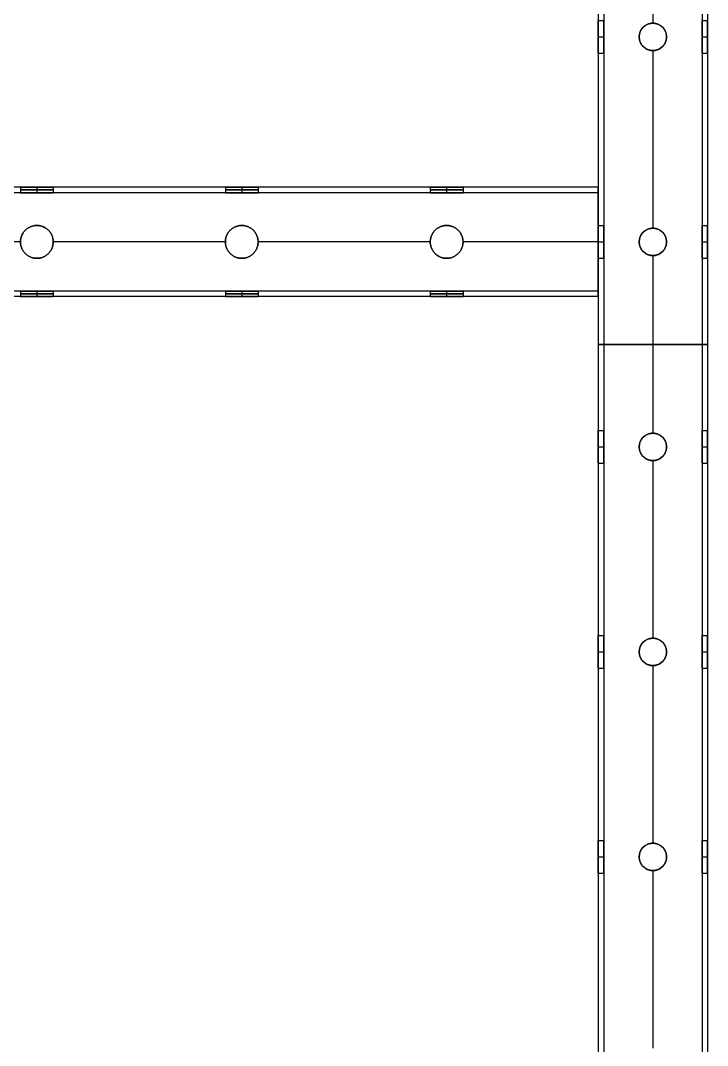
# Model space of a CAD drawing. Header units: millimetres. Extents: x 1279 to 9834, y -699 to 998.
# Drawn here: x 7420 to 7671.5, y -204.2 to 170.8 of the extents above; entities that cross this region are included whole.
import ezdxf

# ---------------------------------------------------------------- set-up
doc = ezdxf.new("R2010")
doc.units = ezdxf.units.MM
doc.header["$MEASUREMENT"] = 0
doc.layers.add('staal', color=7, linetype='Continuous', true_color=0x4c4c4c)

msp = doc.modelspace()

# ---------------------------------------------------------------- linework, layer by layer
at = {"layer": 'staal'}
for p, q in [((7631.49, 170.8, 1905.19), (7633.49, 170.8, 1905.19)), ((7651.49, 169.8, 1923.19), (7651.49, 169.8, 1925.19)), ((7651.49, 169.8, 1885.19), (7651.49, 169.8, 1887.19)), ((7669.49, 170.8, 1905.19), (7671.49, 170.8, 1905.19)), ((7631.49, 164.8, 1899.19), (7633.49, 164.8, 1899.19)), ((7631.49, 164.8, 1911.19), (7633.49, 164.8, 1911.19)), ((7646.49, 164.8, 1885.19), (7646.49, 164.8, 1887.19)), ((7646.49, 164.8, 1923.19), (7646.49, 164.8, 1925.19)), ((7656.49, 164.8, 1923.19), (7656.49, 164.8, 1925.19)), ((7656.49, 164.8, 1885.19), (7656.49, 164.8, 1887.19)), ((7669.49, 164.8, 1899.19), (7671.49, 164.8, 1899.19)), ((7669.49, 164.8, 1911.19), (7671.49, 164.8, 1911.19)), ((7631.49, 158.8, 1905.19), (7633.49, 158.8, 1905.19)), ((7651.49, 159.8, 1923.19), (7651.49, 159.8, 1925.19)), ((7651.49, 159.8, 1885.19), (7651.49, 159.8, 1887.19)), ((7669.49, 158.8, 1905.19), (7671.49, 158.8, 1905.19)), ((7419.99, 109.8, 796.69), (7419.99, 107.8, 796.69)), ((7425.99, 109.8, 802.69), (7425.99, 107.8, 802.69)), ((7425.99, 109.8, 790.69), (7425.99, 107.8, 790.69)), ((7431.99, 109.8, 796.69), (7431.99, 107.8, 796.69)), ((7494.99, 109.8, 796.69), (7494.99, 107.8, 796.69)), ((7500.99, 109.8, 802.69), (7500.99, 107.8, 802.69)), ((7500.99, 109.8, 790.69), (7500.99, 107.8, 790.69)), ((7506.99, 109.8, 796.69), (7506.99, 107.8, 796.69)), ((7569.99, 109.8, 796.69), (7569.99, 107.8, 796.69)), ((7575.99, 109.8, 802.69), (7575.99, 107.8, 802.69)), ((7575.99, 109.8, 790.69), (7575.99, 107.8, 790.69)), ((7581.99, 109.8, 796.69), (7581.99, 107.8, 796.69)), ((7631.49, 109.8, 796.69), (7631.49, 107.8, 796.69)), ((7425.99, 95.8, 778.69), (7425.99, 95.8, 776.69)), ((7425.99, 95.8, 816.69), (7425.99, 95.8, 814.69)), ((7500.99, 95.8, 778.69), (7500.99, 95.8, 776.69)), ((7500.99, 95.8, 816.69), (7500.99, 95.8, 814.69)), ((7575.99, 95.8, 778.69), (7575.99, 95.8, 776.69)), ((7575.99, 95.8, 816.69), (7575.99, 95.8, 814.69)), ((7631.49, 95.8, 1905.19), (7633.49, 95.8, 1905.19)), ((7651.49, 94.8, 1923.19), (7651.49, 94.8, 1925.19)), ((7651.49, 94.8, 1885.19), (7651.49, 94.8, 1887.19)), ((7669.49, 95.8, 1905.19), (7671.49, 95.8, 1905.19)), ((7419.99, 89.8, 778.69), (7419.99, 89.8, 776.69)), ((7419.99, 89.8, 816.69), (7419.99, 89.8, 814.69)), ((7431.99, 89.8, 778.69), (7431.99, 89.8, 776.69)), ((7431.99, 89.8, 816.69), (7431.99, 89.8, 814.69)), ((7494.99, 89.8, 778.69), (7494.99, 89.8, 776.69)), ((7494.99, 89.8, 816.69), (7494.99, 89.8, 814.69)), ((7506.99, 89.8, 778.69), (7506.99, 89.8, 776.69)), ((7506.99, 89.8, 816.69), (7506.99, 89.8, 814.69)), ((7569.99, 89.8, 778.69), (7569.99, 89.8, 776.69)), ((7569.99, 89.8, 816.69), (7569.99, 89.8, 814.69)), ((7581.99, 89.8, 778.69), (7581.99, 89.8, 776.69)), ((7581.99, 89.8, 816.69), (7581.99, 89.8, 814.69)), ((7631.49, 89.8, 816.69), (7631.49, 89.8, 814.69)), ((7631.49, 89.8, 778.69), (7631.49, 89.8, 776.69)), ((7631.49, 89.8, 1899.19), (7633.49, 89.8, 1899.19)), ((7631.49, 89.8, 1911.19), (7633.49, 89.8, 1911.19)), ((7646.49, 89.8, 1885.19), (7646.49, 89.8, 1887.19)), ((7646.49, 89.8, 1923.19), (7646.49, 89.8, 1925.19)), ((7656.49, 89.8, 1923.19), (7656.49, 89.8, 1925.19)), ((7656.49, 89.8, 1885.19), (7656.49, 89.8, 1887.19)), ((7669.49, 89.8, 1899.19), (7671.49, 89.8, 1899.19)), ((7669.49, 89.8, 1911.19), (7671.49, 89.8, 1911.19)), ((7425.99, 83.8, 778.69), (7425.99, 83.8, 776.69)), ((7425.99, 83.8, 816.69), (7425.99, 83.8, 814.69)), ((7500.99, 83.8, 778.69), (7500.99, 83.8, 776.69)), ((7500.99, 83.8, 816.69), (7500.99, 83.8, 814.69)), ((7575.99, 83.8, 778.69), (7575.99, 83.8, 776.69)), ((7575.99, 83.8, 816.69), (7575.99, 83.8, 814.69)), ((7631.49, 83.8, 1905.19), (7633.49, 83.8, 1905.19)), ((7651.49, 84.8, 1923.19), (7651.49, 84.8, 1925.19)), ((7651.49, 84.8, 1885.19), (7651.49, 84.8, 1887.19)), ((7669.49, 83.8, 1905.19), (7671.49, 83.8, 1905.19)), ((7419.99, 71.8, 796.69), (7419.99, 69.8, 796.69)), ((7425.99, 71.8, 802.69), (7425.99, 69.8, 802.69)), ((7425.99, 71.8, 790.69), (7425.99, 69.8, 790.69)), ((7431.99, 71.8, 796.69), (7431.99, 69.8, 796.69)), ((7494.99, 71.8, 796.69), (7494.99, 69.8, 796.69)), ((7500.99, 71.8, 802.69), (7500.99, 69.8, 802.69)), ((7500.99, 71.8, 790.69), (7500.99, 69.8, 790.69)), ((7506.99, 71.8, 796.69), (7506.99, 69.8, 796.69)), ((7569.99, 71.8, 796.69), (7569.99, 69.8, 796.69)), ((7575.99, 71.8, 802.69), (7575.99, 69.8, 802.69)), ((7575.99, 71.8, 790.69), (7575.99, 69.8, 790.69)), ((7581.99, 71.8, 796.69), (7581.99, 69.8, 796.69)), ((7631.49, 71.8, 796.69), (7631.49, 69.8, 796.69)), ((7631.49, 20.8, 1905.19), (7633.49, 20.8, 1905.19)), ((7651.49, 19.8, 1923.19), (7651.49, 19.8, 1925.19)), ((7651.49, 19.8, 1885.19), (7651.49, 19.8, 1887.19)), ((7669.49, 20.8, 1905.19), (7671.49, 20.8, 1905.19)), ((7631.49, 14.8, 1899.19), (7633.49, 14.8, 1899.19)), ((7631.49, 14.8, 1911.19), (7633.49, 14.8, 1911.19)), ((7646.49, 14.8, 1885.19), (7646.49, 14.8, 1887.19)), ((7646.49, 14.8, 1923.19), (7646.49, 14.8, 1925.19)), ((7656.49, 14.8, 1923.19), (7656.49, 14.8, 1925.19)), ((7656.49, 14.8, 1885.19), (7656.49, 14.8, 1887.19)), ((7669.49, 14.8, 1899.19), (7671.49, 14.8, 1899.19)), ((7669.49, 14.8, 1911.19), (7671.49, 14.8, 1911.19)), ((7631.49, 8.8, 1905.19), (7633.49, 8.8, 1905.19)), ((7651.49, 9.8, 1923.19), (7651.49, 9.8, 1925.19)), ((7651.49, 9.8, 1885.19), (7651.49, 9.8, 1887.19)), ((7669.49, 8.8, 1905.19), (7671.49, 8.8, 1905.19)), ((7631.49, -54.2, 1905.19), (7633.49, -54.2, 1905.19)), ((7651.49, -55.2, 1923.19), (7651.49, -55.2, 1925.19)), ((7651.49, -55.2, 1885.19), (7651.49, -55.2, 1887.19)), ((7669.49, -54.2, 1905.19), (7671.49, -54.2, 1905.19)), ((7631.49, -60.2, 1899.19), (7633.49, -60.2, 1899.19)), ((7631.49, -60.2, 1911.19), (7633.49, -60.2, 1911.19)), ((7646.49, -60.2, 1885.19), (7646.49, -60.2, 1887.19)), ((7646.49, -60.2, 1923.19), (7646.49, -60.2, 1925.19)), ((7656.49, -60.2, 1923.19), (7656.49, -60.2, 1925.19)), ((7656.49, -60.2, 1885.19), (7656.49, -60.2, 1887.19)), ((7669.49, -60.2, 1899.19), (7671.49, -60.2, 1899.19)), ((7669.49, -60.2, 1911.19), (7671.49, -60.2, 1911.19)), ((7631.49, -66.2, 1905.19), (7633.49, -66.2, 1905.19)), ((7651.49, -65.2, 1923.19), (7651.49, -65.2, 1925.19)), ((7651.49, -65.2, 1885.19), (7651.49, -65.2, 1887.19)), ((7669.49, -66.2, 1905.19), (7671.49, -66.2, 1905.19)), ((7631.49, -129.2, 1905.19), (7633.49, -129.2, 1905.19)), ((7651.49, -130.2, 1923.19), (7651.49, -130.2, 1925.19)), ((7651.49, -130.2, 1885.19), (7651.49, -130.2, 1887.19)), ((7669.49, -129.2, 1905.19), (7671.49, -129.2, 1905.19)), ((7631.49, -135.2, 1899.19), (7633.49, -135.2, 1899.19)), ((7631.49, -135.2, 1911.19), (7633.49, -135.2, 1911.19)), ((7646.49, -135.2, 1885.19), (7646.49, -135.2, 1887.19)), ((7646.49, -135.2, 1923.19), (7646.49, -135.2, 1925.19)), ((7656.49, -135.2, 1923.19), (7656.49, -135.2, 1925.19)), ((7656.49, -135.2, 1885.19), (7656.49, -135.2, 1887.19)), ((7669.49, -135.2, 1899.19), (7671.49, -135.2, 1899.19)), ((7669.49, -135.2, 1911.19), (7671.49, -135.2, 1911.19)), ((7631.49, -141.2, 1905.19), (7633.49, -141.2, 1905.19)), ((7651.49, -140.2, 1923.19), (7651.49, -140.2, 1925.19)), ((7651.49, -140.2, 1885.19), (7651.49, -140.2, 1887.19)), ((7669.49, -141.2, 1905.19), (7671.49, -141.2, 1905.19))]:
    msp.add_line(p, q, dxfattribs=at)
for points in [[(6355.49, 710.3), (7671.49, 710.3), (7671.49, -605.7), (6355.49, -605.7)], [(6395.49, 670.3), (7631.49, 670.3), (7631.49, -565.7), (6395.49, -565.7)]]:
    msp.add_lwpolyline(points, close=True, dxfattribs=at)
for centre in [(7651.49, 164.8, 1885.19), (7651.49, 164.8, 1924.19), (7651.49, 164.8, 1886.19), (7651.49, 89.8, 1885.19), (7651.49, 89.8, 1924.19), (7651.49, 89.8, 1886.19), (7651.49, 14.8, 1885.19), (7651.49, 14.8, 1924.19), (7651.49, 14.8, 1886.19), (7651.49, -60.2, 1885.19), (7651.49, -60.2, 1924.19), (7651.49, -60.2, 1886.19), (7651.49, -135.2, 1885.19), (7651.49, -135.2, 1924.19), (7651.49, -135.2, 1886.19)]:
    msp.add_circle(centre, 5, dxfattribs=at)
for points in [[(7671.49, 710.3, 1885.19), (7671.49, 52.3, 1885.19), (7671.49, -605.7, 1885.19)], [(7671.49, 710.3, 1925.19), (7671.49, 52.3, 1925.19), (7671.49, -605.7, 1925.19)], [(7669.49, 708.3, 1923.19), (7669.49, 52.3, 1923.19), (7669.49, -603.7, 1923.19)], [(7669.49, 708.3, 1887.19), (7669.49, 52.3, 1887.19), (7669.49, -603.7, 1887.19)], [(7633.49, 672.3, 1923.19), (7633.49, 52.3, 1923.19), (7633.49, -567.7, 1923.19)], [(7633.49, 672.3, 1887.19), (7633.49, 52.3, 1887.19), (7633.49, -567.7, 1887.19)], [(7631.49, 670.3, 1885.19), (7631.49, 52.3, 1885.19), (7631.49, -565.7, 1885.19)], [(7631.49, 670.3, 1925.19), (7631.49, 52.3, 1925.19), (7631.49, -565.7, 1925.19)], [(7651.49, 234.8, 1925.19), (7651.49, 202.3, 1925.19), (7651.49, 169.8, 1925.19)], [(7651.49, 234.8, 1923.19), (7651.49, 202.3, 1923.19), (7651.49, 169.8, 1923.19)], [(7651.49, 234.8, 1887.19), (7651.49, 202.3, 1887.19), (7651.49, 169.8, 1887.19)], [(7651.49, 234.8, 1885.19), (7651.49, 202.3, 1885.19), (7651.49, 169.8, 1885.19)], [(7631.49, 158.8, 1905.19), (7631.49, 127.3, 1905.19), (7631.49, 95.8, 1905.19)], [(7633.49, 158.8, 1905.19), (7633.49, 127.3, 1905.19), (7633.49, 95.8, 1905.19)], [(7651.49, 159.8, 1925.19), (7651.49, 127.3, 1925.19), (7651.49, 94.8, 1925.19)], [(7651.49, 159.8, 1923.19), (7651.49, 127.3, 1923.19), (7651.49, 94.8, 1923.19)], [(7651.49, 159.8, 1887.19), (7651.49, 127.3, 1887.19), (7651.49, 94.8, 1887.19)], [(7651.49, 159.8, 1885.19), (7651.49, 127.3, 1885.19), (7651.49, 94.8, 1885.19)], [(7669.49, 158.8, 1905.19), (7669.49, 127.3, 1905.19), (7669.49, 95.8, 1905.19)], [(7671.49, 158.8, 1905.19), (7671.49, 127.3, 1905.19), (7671.49, 95.8, 1905.19)], [(7631.49, 109.8, 776.69), (7313.74, 109.8, 776.69), (6995.99, 109.8, 776.69)], [(7631.49, 109.8, 816.69), (7313.74, 109.8, 816.69), (6995.99, 109.8, 816.69)], [(7419.99, 109.8, 796.69), (7388.49, 109.8, 796.69), (7356.99, 109.8, 796.69)], [(7494.99, 109.8, 796.69), (7463.49, 109.8, 796.69), (7431.99, 109.8, 796.69)], [(7569.99, 109.8, 796.69), (7538.49, 109.8, 796.69), (7506.99, 109.8, 796.69)], [(7631.49, 109.8, 796.69), (7606.74, 109.8, 796.69), (7581.99, 109.8, 796.69)], [(7631.49, 109.8, 776.69), (7631.49, 89.8, 776.69), (7631.49, 69.8, 776.69)], [(7631.49, 69.8, 816.69), (7631.49, 89.8, 816.69), (7631.49, 109.8, 816.69)], [(7631.49, 109.8, 816.69), (7631.49, 109.8, 796.69), (7631.49, 109.8, 776.69)], [(7631.49, 107.8, 778.69), (7313.74, 107.8, 778.69), (6995.99, 107.8, 778.69)], [(7631.49, 107.8, 814.69), (7313.74, 107.8, 814.69), (6995.99, 107.8, 814.69)], [(7419.99, 107.8, 796.69), (7388.49, 107.8, 796.69), (7356.99, 107.8, 796.69)], [(7494.99, 107.8, 796.69), (7463.49, 107.8, 796.69), (7431.99, 107.8, 796.69)], [(7569.99, 107.8, 796.69), (7538.49, 107.8, 796.69), (7506.99, 107.8, 796.69)], [(7631.49, 107.8, 796.69), (7606.74, 107.8, 796.69), (7581.99, 107.8, 796.69)], [(7631.49, 71.8, 778.69), (7631.49, 89.8, 778.69), (7631.49, 107.8, 778.69)], [(7631.49, 107.8, 778.69), (7631.49, 107.8, 796.69), (7631.49, 107.8, 814.69)], [(7631.49, 107.8, 814.69), (7631.49, 89.8, 814.69), (7631.49, 71.8, 814.69)], [(7419.99, 89.8, 776.69), (7388.49, 89.8, 776.69), (7356.99, 89.8, 776.69)], [(7419.99, 89.8, 816.69), (7388.49, 89.8, 816.69), (7356.99, 89.8, 816.69)], [(7419.99, 89.8, 778.69), (7388.49, 89.8, 778.69), (7356.99, 89.8, 778.69)], [(7419.99, 89.8, 814.69), (7388.49, 89.8, 814.69), (7356.99, 89.8, 814.69)], [(7494.99, 89.8, 776.69), (7463.49, 89.8, 776.69), (7431.99, 89.8, 776.69)], [(7494.99, 89.8, 816.69), (7463.49, 89.8, 816.69), (7431.99, 89.8, 816.69)], [(7494.99, 89.8, 778.69), (7463.49, 89.8, 778.69), (7431.99, 89.8, 778.69)], [(7494.99, 89.8, 814.69), (7463.49, 89.8, 814.69), (7431.99, 89.8, 814.69)], [(7569.99, 89.8, 776.69), (7538.49, 89.8, 776.69), (7506.99, 89.8, 776.69)], [(7569.99, 89.8, 816.69), (7538.49, 89.8, 816.69), (7506.99, 89.8, 816.69)], [(7569.99, 89.8, 778.69), (7538.49, 89.8, 778.69), (7506.99, 89.8, 778.69)], [(7569.99, 89.8, 814.69), (7538.49, 89.8, 814.69), (7506.99, 89.8, 814.69)], [(7631.49, 89.8, 776.69), (7606.74, 89.8, 776.69), (7581.99, 89.8, 776.69)], [(7631.49, 89.8, 816.69), (7606.74, 89.8, 816.69), (7581.99, 89.8, 816.69)], [(7631.49, 89.8, 778.69), (7606.74, 89.8, 778.69), (7581.99, 89.8, 778.69)], [(7631.49, 89.8, 814.69), (7606.74, 89.8, 814.69), (7581.99, 89.8, 814.69)], [(7631.49, 83.8, 1905.19), (7631.49, 52.3, 1905.19), (7631.49, 20.8, 1905.19)], [(7633.49, 83.8, 1905.19), (7633.49, 52.3, 1905.19), (7633.49, 20.8, 1905.19)], [(7651.49, 84.8, 1925.19), (7651.49, 52.3, 1925.19), (7651.49, 19.8, 1925.19)], [(7651.49, 84.8, 1923.19), (7651.49, 52.3, 1923.19), (7651.49, 19.8, 1923.19)], [(7651.49, 84.8, 1887.19), (7651.49, 52.3, 1887.19), (7651.49, 19.8, 1887.19)], [(7651.49, 84.8, 1885.19), (7651.49, 52.3, 1885.19), (7651.49, 19.8, 1885.19)], [(7669.49, 83.8, 1905.19), (7669.49, 52.3, 1905.19), (7669.49, 20.8, 1905.19)], [(7671.49, 83.8, 1905.19), (7671.49, 52.3, 1905.19), (7671.49, 20.8, 1905.19)], [(7631.49, 71.8, 778.69), (7313.74, 71.8, 778.69), (6995.99, 71.8, 778.69)], [(7631.49, 71.8, 814.69), (7313.74, 71.8, 814.69), (6995.99, 71.8, 814.69)], [(7419.99, 71.8, 796.69), (7388.49, 71.8, 796.69), (7356.99, 71.8, 796.69)], [(7494.99, 71.8, 796.69), (7463.49, 71.8, 796.69), (7431.99, 71.8, 796.69)], [(7569.99, 71.8, 796.69), (7538.49, 71.8, 796.69), (7506.99, 71.8, 796.69)], [(7631.49, 71.8, 796.69), (7606.74, 71.8, 796.69), (7581.99, 71.8, 796.69)], [(7631.49, 71.8, 814.69), (7631.49, 71.8, 796.69), (7631.49, 71.8, 778.69)], [(7631.49, 69.8, 776.69), (7313.74, 69.8, 776.69), (6995.99, 69.8, 776.69)], [(7631.49, 69.8, 816.69), (7313.74, 69.8, 816.69), (6995.99, 69.8, 816.69)], [(7419.99, 69.8, 796.69), (7388.49, 69.8, 796.69), (7356.99, 69.8, 796.69)], [(7494.99, 69.8, 796.69), (7463.49, 69.8, 796.69), (7431.99, 69.8, 796.69)], [(7569.99, 69.8, 796.69), (7538.49, 69.8, 796.69), (7506.99, 69.8, 796.69)], [(7631.49, 69.8, 796.69), (7606.74, 69.8, 796.69), (7581.99, 69.8, 796.69)], [(7631.49, 69.8, 776.69), (7631.49, 69.8, 796.69), (7631.49, 69.8, 816.69)], [(7631.49, 52.3, 1885.19), (7631.49, 52.3, 1905.19), (7631.49, 52.3, 1925.19)], [(7631.49, 52.3, 1925.19), (7651.49, 52.3, 1925.19), (7671.49, 52.3, 1925.19)], [(7671.49, 52.3, 1885.19), (7651.49, 52.3, 1885.19), (7631.49, 52.3, 1885.19)], [(7669.49, 52.3, 1923.19), (7651.49, 52.3, 1923.19), (7633.49, 52.3, 1923.19)], [(7633.49, 52.3, 1923.19), (7633.49, 52.3, 1905.19), (7633.49, 52.3, 1887.19)], [(7633.49, 52.3, 1887.19), (7651.49, 52.3, 1887.19), (7669.49, 52.3, 1887.19)], [(7669.49, 52.3, 1887.19), (7669.49, 52.3, 1905.19), (7669.49, 52.3, 1923.19)], [(7671.49, 52.3, 1925.19), (7671.49, 52.3, 1905.19), (7671.49, 52.3, 1885.19)], [(7631.49, 8.8, 1905.19), (7631.49, -22.7, 1905.19), (7631.49, -54.2, 1905.19)], [(7633.49, 8.8, 1905.19), (7633.49, -22.7, 1905.19), (7633.49, -54.2, 1905.19)], [(7651.49, 9.8, 1925.19), (7651.49, -22.7, 1925.19), (7651.49, -55.2, 1925.19)], [(7651.49, 9.8, 1923.19), (7651.49, -22.7, 1923.19), (7651.49, -55.2, 1923.19)], [(7651.49, 9.8, 1887.19), (7651.49, -22.7, 1887.19), (7651.49, -55.2, 1887.19)], [(7651.49, 9.8, 1885.19), (7651.49, -22.7, 1885.19), (7651.49, -55.2, 1885.19)], [(7669.49, 8.8, 1905.19), (7669.49, -22.7, 1905.19), (7669.49, -54.2, 1905.19)], [(7671.49, 8.8, 1905.19), (7671.49, -22.7, 1905.19), (7671.49, -54.2, 1905.19)], [(7631.49, -66.2, 1905.19), (7631.49, -97.7, 1905.19), (7631.49, -129.2, 1905.19)], [(7633.49, -66.2, 1905.19), (7633.49, -97.7, 1905.19), (7633.49, -129.2, 1905.19)], [(7651.49, -65.2, 1925.19), (7651.49, -97.7, 1925.19), (7651.49, -130.2, 1925.19)], [(7651.49, -65.2, 1923.19), (7651.49, -97.7, 1923.19), (7651.49, -130.2, 1923.19)], [(7651.49, -65.2, 1887.19), (7651.49, -97.7, 1887.19), (7651.49, -130.2, 1887.19)], [(7651.49, -65.2, 1885.19), (7651.49, -97.7, 1885.19), (7651.49, -130.2, 1885.19)], [(7669.49, -66.2, 1905.19), (7669.49, -97.7, 1905.19), (7669.49, -129.2, 1905.19)], [(7671.49, -66.2, 1905.19), (7671.49, -97.7, 1905.19), (7671.49, -129.2, 1905.19)], [(7631.49, -141.2, 1905.19), (7631.49, -172.7, 1905.19), (7631.49, -204.2, 1905.19)], [(7633.49, -141.2, 1905.19), (7633.49, -172.7, 1905.19), (7633.49, -204.2, 1905.19)], [(7651.49, -140.2, 1925.19), (7651.49, -172.7, 1925.19), (7651.49, -205.2, 1925.19)], [(7651.49, -140.2, 1923.19), (7651.49, -172.7, 1923.19), (7651.49, -205.2, 1923.19)], [(7651.49, -140.2, 1887.19), (7651.49, -172.7, 1887.19), (7651.49, -205.2, 1887.19)], [(7651.49, -140.2, 1885.19), (7651.49, -172.7, 1885.19), (7651.49, -205.2, 1885.19)], [(7669.49, -141.2, 1905.19), (7669.49, -172.7, 1905.19), (7669.49, -204.2, 1905.19)], [(7671.49, -141.2, 1905.19), (7671.49, -172.7, 1905.19), (7671.49, -204.2, 1905.19)]]:
    msp.add_open_spline(points, degree=2, dxfattribs=at)
for points, weights, knots in [([(7631.49, 164.8, 1899.19), (7631.49, 158.8, 1899.19), (7631.49, 158.8, 1905.19), (7631.49, 158.8, 1911.19), (7631.49, 164.8, 1911.19), (7631.49, 170.8, 1911.19), (7631.49, 170.8, 1905.19), (7631.49, 170.8, 1899.19), (7631.49, 164.8, 1899.19)], [1, 0.707106781187, 1, 0.707106781187, 1, 0.707106781187, 1, 0.707106781187, 1], [-31.415927, -31.415927, -31.415927, -23.561945, -23.561945, -15.707963, -15.707963, -7.853982, -7.853982, 0, 0, 0]), ([(7633.49, 164.8, 1899.19), (7633.49, 170.8, 1899.19), (7633.49, 170.8, 1905.19), (7633.49, 170.8, 1911.19), (7633.49, 164.8, 1911.19), (7633.49, 158.8, 1911.19), (7633.49, 158.8, 1905.19), (7633.49, 158.8, 1899.19), (7633.49, 164.8, 1899.19)], [1, 0.707106781187, 1, 0.707106781187, 1, 0.707106781187, 1, 0.707106781187, 1], [0, 0, 0, 7.853982, 7.853982, 15.707963, 15.707963, 23.561945, 23.561945, 31.415927, 31.415927, 31.415927]), ([(7646.49, 164.8, 1925.19), (7646.49, 159.8, 1925.19), (7651.49, 159.8, 1925.19), (7656.49, 159.8, 1925.19), (7656.49, 164.8, 1925.19), (7656.49, 169.8, 1925.19), (7651.49, 169.8, 1925.19), (7646.49, 169.8, 1925.19), (7646.49, 164.8, 1925.19)], [1, 0.707106781187, 1, 0.707106781187, 1, 0.707106781187, 1, 0.707106781187, 1], [-31.415927, -31.415927, -31.415927, -23.561945, -23.561945, -15.707963, -15.707963, -7.853982, -7.853982, 0, 0, 0]), ([(7646.49, 164.8, 1923.19), (7646.49, 169.8, 1923.19), (7651.49, 169.8, 1923.19), (7656.49, 169.8, 1923.19), (7656.49, 164.8, 1923.19), (7656.49, 159.8, 1923.19), (7651.49, 159.8, 1923.19), (7646.49, 159.8, 1923.19), (7646.49, 164.8, 1923.19)], [1, 0.707106781187, 1, 0.707106781187, 1, 0.707106781187, 1, 0.707106781187, 1], [0, 0, 0, 7.853982, 7.853982, 15.707963, 15.707963, 23.561945, 23.561945, 31.415927, 31.415927, 31.415927]), ([(7646.49, 164.8, 1887.19), (7646.49, 159.8, 1887.19), (7651.49, 159.8, 1887.19), (7656.49, 159.8, 1887.19), (7656.49, 164.8, 1887.19), (7656.49, 169.8, 1887.19), (7651.49, 169.8, 1887.19), (7646.49, 169.8, 1887.19), (7646.49, 164.8, 1887.19)], [1, 0.707106781187, 1, 0.707106781187, 1, 0.707106781187, 1, 0.707106781187, 1], [-31.415927, -31.415927, -31.415927, -23.561945, -23.561945, -15.707963, -15.707963, -7.853982, -7.853982, 0, 0, 0]), ([(7669.49, 164.8, 1899.19), (7669.49, 158.8, 1899.19), (7669.49, 158.8, 1905.19), (7669.49, 158.8, 1911.19), (7669.49, 164.8, 1911.19), (7669.49, 170.8, 1911.19), (7669.49, 170.8, 1905.19), (7669.49, 170.8, 1899.19), (7669.49, 164.8, 1899.19)], [1, 0.707106781187, 1, 0.707106781187, 1, 0.707106781187, 1, 0.707106781187, 1], [-31.415927, -31.415927, -31.415927, -23.561945, -23.561945, -15.707963, -15.707963, -7.853982, -7.853982, 0, 0, 0]), ([(7671.49, 164.8, 1899.19), (7671.49, 170.8, 1899.19), (7671.49, 170.8, 1905.19), (7671.49, 170.8, 1911.19), (7671.49, 164.8, 1911.19), (7671.49, 158.8, 1911.19), (7671.49, 158.8, 1905.19), (7671.49, 158.8, 1899.19), (7671.49, 164.8, 1899.19)], [1, 0.707106781187, 1, 0.707106781187, 1, 0.707106781187, 1, 0.707106781187, 1], [0, 0, 0, 7.853982, 7.853982, 15.707963, 15.707963, 23.561945, 23.561945, 31.415927, 31.415927, 31.415927]), ([(7425.99, 109.8, 802.69), (7419.99, 109.8, 802.69), (7419.99, 109.8, 796.69), (7419.99, 109.8, 790.69), (7425.99, 109.8, 790.69), (7431.99, 109.8, 790.69), (7431.99, 109.8, 796.69), (7431.99, 109.8, 802.69), (7425.99, 109.8, 802.69)], [1, 0.707106781187, 1, 0.707106781187, 1, 0.707106781187, 1, 0.707106781187, 1], [0, 0, 0, 7.853982, 7.853982, 15.707963, 15.707963, 23.561945, 23.561945, 31.415927, 31.415927, 31.415927]), ([(7425.99, 108.8, 802.69), (7419.99, 108.8, 802.69), (7419.99, 108.8, 796.69), (7419.99, 108.8, 790.69), (7425.99, 108.8, 790.69), (7431.99, 108.8, 790.69), (7431.99, 108.8, 796.69), (7431.99, 108.8, 802.69), (7425.99, 108.8, 802.69)], [1, 0.707106781187, 1, 0.707106781187, 1, 0.707106781187, 1, 0.707106781187, 1], [0, 0, 0, 7.853982, 7.853982, 15.707963, 15.707963, 23.561945, 23.561945, 31.415927, 31.415927, 31.415927]), ([(7500.99, 109.8, 802.69), (7494.99, 109.8, 802.69), (7494.99, 109.8, 796.69), (7494.99, 109.8, 790.69), (7500.99, 109.8, 790.69), (7506.99, 109.8, 790.69), (7506.99, 109.8, 796.69), (7506.99, 109.8, 802.69), (7500.99, 109.8, 802.69)], [1, 0.707106781187, 1, 0.707106781187, 1, 0.707106781187, 1, 0.707106781187, 1], [0, 0, 0, 7.853982, 7.853982, 15.707963, 15.707963, 23.561945, 23.561945, 31.415927, 31.415927, 31.415927]), ([(7500.99, 108.8, 802.69), (7494.99, 108.8, 802.69), (7494.99, 108.8, 796.69), (7494.99, 108.8, 790.69), (7500.99, 108.8, 790.69), (7506.99, 108.8, 790.69), (7506.99, 108.8, 796.69), (7506.99, 108.8, 802.69), (7500.99, 108.8, 802.69)], [1, 0.707106781187, 1, 0.707106781187, 1, 0.707106781187, 1, 0.707106781187, 1], [0, 0, 0, 7.853982, 7.853982, 15.707963, 15.707963, 23.561945, 23.561945, 31.415927, 31.415927, 31.415927]), ([(7575.99, 109.8, 802.69), (7569.99, 109.8, 802.69), (7569.99, 109.8, 796.69), (7569.99, 109.8, 790.69), (7575.99, 109.8, 790.69), (7581.99, 109.8, 790.69), (7581.99, 109.8, 796.69), (7581.99, 109.8, 802.69), (7575.99, 109.8, 802.69)], [1, 0.707106781187, 1, 0.707106781187, 1, 0.707106781187, 1, 0.707106781187, 1], [0, 0, 0, 7.853982, 7.853982, 15.707963, 15.707963, 23.561945, 23.561945, 31.415927, 31.415927, 31.415927]), ([(7575.99, 108.8, 802.69), (7569.99, 108.8, 802.69), (7569.99, 108.8, 796.69), (7569.99, 108.8, 790.69), (7575.99, 108.8, 790.69), (7581.99, 108.8, 790.69), (7581.99, 108.8, 796.69), (7581.99, 108.8, 802.69), (7575.99, 108.8, 802.69)], [1, 0.707106781187, 1, 0.707106781187, 1, 0.707106781187, 1, 0.707106781187, 1], [0, 0, 0, 7.853982, 7.853982, 15.707963, 15.707963, 23.561945, 23.561945, 31.415927, 31.415927, 31.415927]), ([(7425.99, 107.8, 802.69), (7431.99, 107.8, 802.69), (7431.99, 107.8, 796.69), (7431.99, 107.8, 790.69), (7425.99, 107.8, 790.69), (7419.99, 107.8, 790.69), (7419.99, 107.8, 796.69), (7419.99, 107.8, 802.69), (7425.99, 107.8, 802.69)], [1, 0.707106781187, 1, 0.707106781187, 1, 0.707106781187, 1, 0.707106781187, 1], [-31.415927, -31.415927, -31.415927, -23.561945, -23.561945, -15.707963, -15.707963, -7.853982, -7.853982, 0, 0, 0]), ([(7500.99, 107.8, 802.69), (7506.99, 107.8, 802.69), (7506.99, 107.8, 796.69), (7506.99, 107.8, 790.69), (7500.99, 107.8, 790.69), (7494.99, 107.8, 790.69), (7494.99, 107.8, 796.69), (7494.99, 107.8, 802.69), (7500.99, 107.8, 802.69)], [1, 0.707106781187, 1, 0.707106781187, 1, 0.707106781187, 1, 0.707106781187, 1], [-31.415927, -31.415927, -31.415927, -23.561945, -23.561945, -15.707963, -15.707963, -7.853982, -7.853982, 0, 0, 0]), ([(7575.99, 107.8, 802.69), (7581.99, 107.8, 802.69), (7581.99, 107.8, 796.69), (7581.99, 107.8, 790.69), (7575.99, 107.8, 790.69), (7569.99, 107.8, 790.69), (7569.99, 107.8, 796.69), (7569.99, 107.8, 802.69), (7575.99, 107.8, 802.69)], [1, 0.707106781187, 1, 0.707106781187, 1, 0.707106781187, 1, 0.707106781187, 1], [-31.415927, -31.415927, -31.415927, -23.561945, -23.561945, -15.707963, -15.707963, -7.853982, -7.853982, 0, 0, 0]), ([(7425.99, 83.8, 776.69), (7431.99, 83.8, 776.69), (7431.99, 89.8, 776.69), (7431.99, 95.8, 776.69), (7425.99, 95.8, 776.69), (7419.99, 95.8, 776.69), (7419.99, 89.8, 776.69), (7419.99, 83.8, 776.69), (7425.99, 83.8, 776.69)], [1, 0.707106781187, 1, 0.707106781187, 1, 0.707106781187, 1, 0.707106781187, 1], [-31.415927, -31.415927, -31.415927, -23.561945, -23.561945, -15.707963, -15.707963, -7.853982, -7.853982, 0, 0, 0]), ([(7425.99, 83.8, 816.69), (7419.99, 83.8, 816.69), (7419.99, 89.8, 816.69), (7419.99, 95.8, 816.69), (7425.99, 95.8, 816.69), (7431.99, 95.8, 816.69), (7431.99, 89.8, 816.69), (7431.99, 83.8, 816.69), (7425.99, 83.8, 816.69)], [1, 0.707106781187, 1, 0.707106781187, 1, 0.707106781187, 1, 0.707106781187, 1], [0, 0, 0, 7.853982, 7.853982, 15.707963, 15.707963, 23.561945, 23.561945, 31.415927, 31.415927, 31.415927]), ([(7425.99, 83.8, 778.69), (7419.99, 83.8, 778.69), (7419.99, 89.8, 778.69), (7419.99, 95.8, 778.69), (7425.99, 95.8, 778.69), (7431.99, 95.8, 778.69), (7431.99, 89.8, 778.69), (7431.99, 83.8, 778.69), (7425.99, 83.8, 778.69)], [1, 0.707106781187, 1, 0.707106781187, 1, 0.707106781187, 1, 0.707106781187, 1], [0, 0, 0, 7.853982, 7.853982, 15.707963, 15.707963, 23.561945, 23.561945, 31.415927, 31.415927, 31.415927]), ([(7425.99, 83.8, 814.69), (7431.99, 83.8, 814.69), (7431.99, 89.8, 814.69), (7431.99, 95.8, 814.69), (7425.99, 95.8, 814.69), (7419.99, 95.8, 814.69), (7419.99, 89.8, 814.69), (7419.99, 83.8, 814.69), (7425.99, 83.8, 814.69)], [1, 0.707106781187, 1, 0.707106781187, 1, 0.707106781187, 1, 0.707106781187, 1], [-31.415927, -31.415927, -31.415927, -23.561945, -23.561945, -15.707963, -15.707963, -7.853982, -7.853982, 0, 0, 0]), ([(7425.99, 83.8, 777.69), (7419.99, 83.8, 777.69), (7419.99, 89.8, 777.69), (7419.99, 95.8, 777.69), (7425.99, 95.8, 777.69), (7431.99, 95.8, 777.69), (7431.99, 89.8, 777.69), (7431.99, 83.8, 777.69), (7425.99, 83.8, 777.69)], [1, 0.707106781187, 1, 0.707106781187, 1, 0.707106781187, 1, 0.707106781187, 1], [0, 0, 0, 7.853982, 7.853982, 15.707963, 15.707963, 23.561945, 23.561945, 31.415927, 31.415927, 31.415927]), ([(7425.99, 83.8, 815.69), (7419.99, 83.8, 815.69), (7419.99, 89.8, 815.69), (7419.99, 95.8, 815.69), (7425.99, 95.8, 815.69), (7431.99, 95.8, 815.69), (7431.99, 89.8, 815.69), (7431.99, 83.8, 815.69), (7425.99, 83.8, 815.69)], [1, 0.707106781187, 1, 0.707106781187, 1, 0.707106781187, 1, 0.707106781187, 1], [0, 0, 0, 7.853982, 7.853982, 15.707963, 15.707963, 23.561945, 23.561945, 31.415927, 31.415927, 31.415927]), ([(7500.99, 83.8, 776.69), (7506.99, 83.8, 776.69), (7506.99, 89.8, 776.69), (7506.99, 95.8, 776.69), (7500.99, 95.8, 776.69), (7494.99, 95.8, 776.69), (7494.99, 89.8, 776.69), (7494.99, 83.8, 776.69), (7500.99, 83.8, 776.69)], [1, 0.707106781187, 1, 0.707106781187, 1, 0.707106781187, 1, 0.707106781187, 1], [-31.415927, -31.415927, -31.415927, -23.561945, -23.561945, -15.707963, -15.707963, -7.853982, -7.853982, 0, 0, 0]), ([(7500.99, 83.8, 816.69), (7494.99, 83.8, 816.69), (7494.99, 89.8, 816.69), (7494.99, 95.8, 816.69), (7500.99, 95.8, 816.69), (7506.99, 95.8, 816.69), (7506.99, 89.8, 816.69), (7506.99, 83.8, 816.69), (7500.99, 83.8, 816.69)], [1, 0.707106781187, 1, 0.707106781187, 1, 0.707106781187, 1, 0.707106781187, 1], [0, 0, 0, 7.853982, 7.853982, 15.707963, 15.707963, 23.561945, 23.561945, 31.415927, 31.415927, 31.415927]), ([(7500.99, 83.8, 778.69), (7494.99, 83.8, 778.69), (7494.99, 89.8, 778.69), (7494.99, 95.8, 778.69), (7500.99, 95.8, 778.69), (7506.99, 95.8, 778.69), (7506.99, 89.8, 778.69), (7506.99, 83.8, 778.69), (7500.99, 83.8, 778.69)], [1, 0.707106781187, 1, 0.707106781187, 1, 0.707106781187, 1, 0.707106781187, 1], [0, 0, 0, 7.853982, 7.853982, 15.707963, 15.707963, 23.561945, 23.561945, 31.415927, 31.415927, 31.415927]), ([(7500.99, 83.8, 814.69), (7506.99, 83.8, 814.69), (7506.99, 89.8, 814.69), (7506.99, 95.8, 814.69), (7500.99, 95.8, 814.69), (7494.99, 95.8, 814.69), (7494.99, 89.8, 814.69), (7494.99, 83.8, 814.69), (7500.99, 83.8, 814.69)], [1, 0.707106781187, 1, 0.707106781187, 1, 0.707106781187, 1, 0.707106781187, 1], [-31.415927, -31.415927, -31.415927, -23.561945, -23.561945, -15.707963, -15.707963, -7.853982, -7.853982, 0, 0, 0]), ([(7500.99, 83.8, 777.69), (7494.99, 83.8, 777.69), (7494.99, 89.8, 777.69), (7494.99, 95.8, 777.69), (7500.99, 95.8, 777.69), (7506.99, 95.8, 777.69), (7506.99, 89.8, 777.69), (7506.99, 83.8, 777.69), (7500.99, 83.8, 777.69)], [1, 0.707106781187, 1, 0.707106781187, 1, 0.707106781187, 1, 0.707106781187, 1], [0, 0, 0, 7.853982, 7.853982, 15.707963, 15.707963, 23.561945, 23.561945, 31.415927, 31.415927, 31.415927]), ([(7500.99, 83.8, 815.69), (7494.99, 83.8, 815.69), (7494.99, 89.8, 815.69), (7494.99, 95.8, 815.69), (7500.99, 95.8, 815.69), (7506.99, 95.8, 815.69), (7506.99, 89.8, 815.69), (7506.99, 83.8, 815.69), (7500.99, 83.8, 815.69)], [1, 0.707106781187, 1, 0.707106781187, 1, 0.707106781187, 1, 0.707106781187, 1], [0, 0, 0, 7.853982, 7.853982, 15.707963, 15.707963, 23.561945, 23.561945, 31.415927, 31.415927, 31.415927]), ([(7575.99, 83.8, 776.69), (7581.99, 83.8, 776.69), (7581.99, 89.8, 776.69), (7581.99, 95.8, 776.69), (7575.99, 95.8, 776.69), (7569.99, 95.8, 776.69), (7569.99, 89.8, 776.69), (7569.99, 83.8, 776.69), (7575.99, 83.8, 776.69)], [1, 0.707106781187, 1, 0.707106781187, 1, 0.707106781187, 1, 0.707106781187, 1], [-31.415927, -31.415927, -31.415927, -23.561945, -23.561945, -15.707963, -15.707963, -7.853982, -7.853982, 0, 0, 0]), ([(7575.99, 83.8, 816.69), (7569.99, 83.8, 816.69), (7569.99, 89.8, 816.69), (7569.99, 95.8, 816.69), (7575.99, 95.8, 816.69), (7581.99, 95.8, 816.69), (7581.99, 89.8, 816.69), (7581.99, 83.8, 816.69), (7575.99, 83.8, 816.69)], [1, 0.707106781187, 1, 0.707106781187, 1, 0.707106781187, 1, 0.707106781187, 1], [0, 0, 0, 7.853982, 7.853982, 15.707963, 15.707963, 23.561945, 23.561945, 31.415927, 31.415927, 31.415927]), ([(7575.99, 83.8, 778.69), (7569.99, 83.8, 778.69), (7569.99, 89.8, 778.69), (7569.99, 95.8, 778.69), (7575.99, 95.8, 778.69), (7581.99, 95.8, 778.69), (7581.99, 89.8, 778.69), (7581.99, 83.8, 778.69), (7575.99, 83.8, 778.69)], [1, 0.707106781187, 1, 0.707106781187, 1, 0.707106781187, 1, 0.707106781187, 1], [0, 0, 0, 7.853982, 7.853982, 15.707963, 15.707963, 23.561945, 23.561945, 31.415927, 31.415927, 31.415927]), ([(7575.99, 83.8, 814.69), (7581.99, 83.8, 814.69), (7581.99, 89.8, 814.69), (7581.99, 95.8, 814.69), (7575.99, 95.8, 814.69), (7569.99, 95.8, 814.69), (7569.99, 89.8, 814.69), (7569.99, 83.8, 814.69), (7575.99, 83.8, 814.69)], [1, 0.707106781187, 1, 0.707106781187, 1, 0.707106781187, 1, 0.707106781187, 1], [-31.415927, -31.415927, -31.415927, -23.561945, -23.561945, -15.707963, -15.707963, -7.853982, -7.853982, 0, 0, 0]), ([(7575.99, 83.8, 777.69), (7569.99, 83.8, 777.69), (7569.99, 89.8, 777.69), (7569.99, 95.8, 777.69), (7575.99, 95.8, 777.69), (7581.99, 95.8, 777.69), (7581.99, 89.8, 777.69), (7581.99, 83.8, 777.69), (7575.99, 83.8, 777.69)], [1, 0.707106781187, 1, 0.707106781187, 1, 0.707106781187, 1, 0.707106781187, 1], [0, 0, 0, 7.853982, 7.853982, 15.707963, 15.707963, 23.561945, 23.561945, 31.415927, 31.415927, 31.415927]), ([(7575.99, 83.8, 815.69), (7569.99, 83.8, 815.69), (7569.99, 89.8, 815.69), (7569.99, 95.8, 815.69), (7575.99, 95.8, 815.69), (7581.99, 95.8, 815.69), (7581.99, 89.8, 815.69), (7581.99, 83.8, 815.69), (7575.99, 83.8, 815.69)], [1, 0.707106781187, 1, 0.707106781187, 1, 0.707106781187, 1, 0.707106781187, 1], [0, 0, 0, 7.853982, 7.853982, 15.707963, 15.707963, 23.561945, 23.561945, 31.415927, 31.415927, 31.415927]), ([(7631.49, 89.8, 1899.19), (7631.49, 83.8, 1899.19), (7631.49, 83.8, 1905.19), (7631.49, 83.8, 1911.19), (7631.49, 89.8, 1911.19), (7631.49, 95.8, 1911.19), (7631.49, 95.8, 1905.19), (7631.49, 95.8, 1899.19), (7631.49, 89.8, 1899.19)], [1, 0.707106781187, 1, 0.707106781187, 1, 0.707106781187, 1, 0.707106781187, 1], [-31.415927, -31.415927, -31.415927, -23.561945, -23.561945, -15.707963, -15.707963, -7.853982, -7.853982, 0, 0, 0]), ([(7633.49, 89.8, 1899.19), (7633.49, 95.8, 1899.19), (7633.49, 95.8, 1905.19), (7633.49, 95.8, 1911.19), (7633.49, 89.8, 1911.19), (7633.49, 83.8, 1911.19), (7633.49, 83.8, 1905.19), (7633.49, 83.8, 1899.19), (7633.49, 89.8, 1899.19)], [1, 0.707106781187, 1, 0.707106781187, 1, 0.707106781187, 1, 0.707106781187, 1], [0, 0, 0, 7.853982, 7.853982, 15.707963, 15.707963, 23.561945, 23.561945, 31.415927, 31.415927, 31.415927]), ([(7646.49, 89.8, 1925.19), (7646.49, 84.8, 1925.19), (7651.49, 84.8, 1925.19), (7656.49, 84.8, 1925.19), (7656.49, 89.8, 1925.19), (7656.49, 94.8, 1925.19), (7651.49, 94.8, 1925.19), (7646.49, 94.8, 1925.19), (7646.49, 89.8, 1925.19)], [1, 0.707106781187, 1, 0.707106781187, 1, 0.707106781187, 1, 0.707106781187, 1], [-31.415927, -31.415927, -31.415927, -23.561945, -23.561945, -15.707963, -15.707963, -7.853982, -7.853982, 0, 0, 0]), ([(7646.49, 89.8, 1923.19), (7646.49, 94.8, 1923.19), (7651.49, 94.8, 1923.19), (7656.49, 94.8, 1923.19), (7656.49, 89.8, 1923.19), (7656.49, 84.8, 1923.19), (7651.49, 84.8, 1923.19), (7646.49, 84.8, 1923.19), (7646.49, 89.8, 1923.19)], [1, 0.707106781187, 1, 0.707106781187, 1, 0.707106781187, 1, 0.707106781187, 1], [0, 0, 0, 7.853982, 7.853982, 15.707963, 15.707963, 23.561945, 23.561945, 31.415927, 31.415927, 31.415927]), ([(7646.49, 89.8, 1887.19), (7646.49, 84.8, 1887.19), (7651.49, 84.8, 1887.19), (7656.49, 84.8, 1887.19), (7656.49, 89.8, 1887.19), (7656.49, 94.8, 1887.19), (7651.49, 94.8, 1887.19), (7646.49, 94.8, 1887.19), (7646.49, 89.8, 1887.19)], [1, 0.707106781187, 1, 0.707106781187, 1, 0.707106781187, 1, 0.707106781187, 1], [-31.415927, -31.415927, -31.415927, -23.561945, -23.561945, -15.707963, -15.707963, -7.853982, -7.853982, 0, 0, 0]), ([(7669.49, 89.8, 1899.19), (7669.49, 83.8, 1899.19), (7669.49, 83.8, 1905.19), (7669.49, 83.8, 1911.19), (7669.49, 89.8, 1911.19), (7669.49, 95.8, 1911.19), (7669.49, 95.8, 1905.19), (7669.49, 95.8, 1899.19), (7669.49, 89.8, 1899.19)], [1, 0.707106781187, 1, 0.707106781187, 1, 0.707106781187, 1, 0.707106781187, 1], [-31.415927, -31.415927, -31.415927, -23.561945, -23.561945, -15.707963, -15.707963, -7.853982, -7.853982, 0, 0, 0]), ([(7671.49, 89.8, 1899.19), (7671.49, 95.8, 1899.19), (7671.49, 95.8, 1905.19), (7671.49, 95.8, 1911.19), (7671.49, 89.8, 1911.19), (7671.49, 83.8, 1911.19), (7671.49, 83.8, 1905.19), (7671.49, 83.8, 1899.19), (7671.49, 89.8, 1899.19)], [1, 0.707106781187, 1, 0.707106781187, 1, 0.707106781187, 1, 0.707106781187, 1], [0, 0, 0, 7.853982, 7.853982, 15.707963, 15.707963, 23.561945, 23.561945, 31.415927, 31.415927, 31.415927]), ([(7425.99, 71.8, 802.69), (7419.99, 71.8, 802.69), (7419.99, 71.8, 796.69), (7419.99, 71.8, 790.69), (7425.99, 71.8, 790.69), (7431.99, 71.8, 790.69), (7431.99, 71.8, 796.69), (7431.99, 71.8, 802.69), (7425.99, 71.8, 802.69)], [0.999999860338, 0.707106851018, 1, 0.707106781187, 1, 0.707106781187, 1, 0.707106851018, 0.999999860338], [0, 0, 0, 7.853981, 7.853981, 15.707963, 15.707963, 23.561946, 23.561946, 31.415927, 31.415927, 31.415927]), ([(7500.99, 71.8, 802.69), (7494.99, 71.8, 802.69), (7494.99, 71.8, 796.69), (7494.99, 71.8, 790.69), (7500.99, 71.8, 790.69), (7506.99, 71.8, 790.69), (7506.99, 71.8, 796.69), (7506.99, 71.8, 802.69), (7500.99, 71.8, 802.69)], [1, 0.707106781187, 1, 0.707106781187, 1, 0.707106781187, 1, 0.707106781187, 1], [0, 0, 0, 7.853982, 7.853982, 15.707963, 15.707963, 23.561945, 23.561945, 31.415927, 31.415927, 31.415927]), ([(7575.99, 71.8, 802.69), (7569.99, 71.8, 802.69), (7569.99, 71.8, 796.69), (7569.99, 71.8, 790.69), (7575.99, 71.8, 790.69), (7581.99, 71.8, 790.69), (7581.99, 71.8, 796.69), (7581.99, 71.8, 802.69), (7575.99, 71.8, 802.69)], [0.999999860338, 0.707106851018, 1, 0.707106781187, 1, 0.707106781187, 1, 0.707106851018, 0.999999860338], [0, 0, 0, 7.853981, 7.853981, 15.707963, 15.707963, 23.561946, 23.561946, 31.415927, 31.415927, 31.415927]), ([(7425.99, 70.8, 802.69), (7419.99, 70.8, 802.69), (7419.99, 70.8, 796.69), (7419.99, 70.8, 790.69), (7425.99, 70.8, 790.69), (7431.99, 70.8, 790.69), (7431.99, 70.8, 796.69), (7431.99, 70.8, 802.69), (7425.99, 70.8, 802.69)], [1, 0.707106781187, 1, 0.707106781187, 1, 0.707106781187, 1, 0.707106781187, 1], [0, 0, 0, 7.853982, 7.853982, 15.707963, 15.707963, 23.561945, 23.561945, 31.415927, 31.415927, 31.415927]), ([(7425.99, 69.8, 802.69), (7431.99, 69.8, 802.69), (7431.99, 69.8, 796.69), (7431.99, 69.8, 790.69), (7425.99, 69.8, 790.69), (7419.99, 69.8, 790.69), (7419.99, 69.8, 796.69), (7419.99, 69.8, 802.69), (7425.99, 69.8, 802.69)], [1, 0.707106781187, 1, 0.707106781187, 1, 0.707106781187, 1, 0.707106781187, 1], [-31.415927, -31.415927, -31.415927, -23.561945, -23.561945, -15.707963, -15.707963, -7.853982, -7.853982, 0, 0, 0]), ([(7500.99, 70.8, 802.69), (7494.99, 70.8, 802.69), (7494.99, 70.8, 796.69), (7494.99, 70.8, 790.69), (7500.99, 70.8, 790.69), (7506.99, 70.8, 790.69), (7506.99, 70.8, 796.69), (7506.99, 70.8, 802.69), (7500.99, 70.8, 802.69)], [1, 0.707106781187, 1, 0.707106781187, 1, 0.707106781187, 1, 0.707106781187, 1], [0, 0, 0, 7.853982, 7.853982, 15.707963, 15.707963, 23.561945, 23.561945, 31.415927, 31.415927, 31.415927]), ([(7500.99, 69.8, 802.69), (7506.99, 69.8, 802.69), (7506.99, 69.8, 796.69), (7506.99, 69.8, 790.69), (7500.99, 69.8, 790.69), (7494.99, 69.8, 790.69), (7494.99, 69.8, 796.69), (7494.99, 69.8, 802.69), (7500.99, 69.8, 802.69)], [1, 0.707106781187, 1, 0.707106781187, 1, 0.707106781187, 1, 0.707106781187, 1], [-31.415927, -31.415927, -31.415927, -23.561945, -23.561945, -15.707963, -15.707963, -7.853982, -7.853982, 0, 0, 0]), ([(7575.99, 70.8, 802.69), (7569.99, 70.8, 802.69), (7569.99, 70.8, 796.69), (7569.99, 70.8, 790.69), (7575.99, 70.8, 790.69), (7581.99, 70.8, 790.69), (7581.99, 70.8, 796.69), (7581.99, 70.8, 802.69), (7575.99, 70.8, 802.69)], [1, 0.707106781187, 1, 0.707106781187, 1, 0.707106781187, 1, 0.707106781187, 1], [0, 0, 0, 7.853982, 7.853982, 15.707963, 15.707963, 23.561945, 23.561945, 31.415927, 31.415927, 31.415927]), ([(7575.99, 69.8, 802.69), (7581.99, 69.8, 802.69), (7581.99, 69.8, 796.69), (7581.99, 69.8, 790.69), (7575.99, 69.8, 790.69), (7569.99, 69.8, 790.69), (7569.99, 69.8, 796.69), (7569.99, 69.8, 802.69), (7575.99, 69.8, 802.69)], [1, 0.707106781187, 1, 0.707106781187, 1, 0.707106781187, 1, 0.707106781187, 1], [-31.415927, -31.415927, -31.415927, -23.561945, -23.561945, -15.707963, -15.707963, -7.853982, -7.853982, 0, 0, 0]), ([(7631.49, 14.8, 1899.19), (7631.49, 8.8, 1899.19), (7631.49, 8.8, 1905.19), (7631.49, 8.8, 1911.19), (7631.49, 14.8, 1911.19), (7631.49, 20.8, 1911.19), (7631.49, 20.8, 1905.19), (7631.49, 20.8, 1899.19), (7631.49, 14.8, 1899.19)], [1, 0.707106781187, 1, 0.707106781187, 1, 0.707106781187, 1, 0.707106781187, 1], [-31.415927, -31.415927, -31.415927, -23.561945, -23.561945, -15.707963, -15.707963, -7.853982, -7.853982, 0, 0, 0]), ([(7633.49, 14.8, 1899.19), (7633.49, 20.8, 1899.19), (7633.49, 20.8, 1905.19), (7633.49, 20.8, 1911.19), (7633.49, 14.8, 1911.19), (7633.49, 8.8, 1911.19), (7633.49, 8.8, 1905.19), (7633.49, 8.8, 1899.19), (7633.49, 14.8, 1899.19)], [1, 0.707106781187, 1, 0.707106781187, 1, 0.707106781187, 1, 0.707106781187, 1], [0, 0, 0, 7.853982, 7.853982, 15.707963, 15.707963, 23.561945, 23.561945, 31.415927, 31.415927, 31.415927]), ([(7646.49, 14.8, 1925.19), (7646.49, 9.8, 1925.19), (7651.49, 9.8, 1925.19), (7656.49, 9.8, 1925.19), (7656.49, 14.8, 1925.19), (7656.49, 19.8, 1925.19), (7651.49, 19.8, 1925.19), (7646.49, 19.8, 1925.19), (7646.49, 14.8, 1925.19)], [1, 0.707106781187, 1, 0.707106781187, 1, 0.707106781187, 1, 0.707106781187, 1], [-31.415927, -31.415927, -31.415927, -23.561945, -23.561945, -15.707963, -15.707963, -7.853982, -7.853982, 0, 0, 0]), ([(7646.49, 14.8, 1923.19), (7646.49, 19.8, 1923.19), (7651.49, 19.8, 1923.19), (7656.49, 19.8, 1923.19), (7656.49, 14.8, 1923.19), (7656.49, 9.8, 1923.19), (7651.49, 9.8, 1923.19), (7646.49, 9.8, 1923.19), (7646.49, 14.8, 1923.19)], [1, 0.707106781187, 1, 0.707106781187, 1, 0.707106781187, 1, 0.707106781187, 1], [0, 0, 0, 7.853982, 7.853982, 15.707963, 15.707963, 23.561945, 23.561945, 31.415927, 31.415927, 31.415927]), ([(7646.49, 14.8, 1887.19), (7646.49, 9.8, 1887.19), (7651.49, 9.8, 1887.19), (7656.49, 9.8, 1887.19), (7656.49, 14.8, 1887.19), (7656.49, 19.8, 1887.19), (7651.49, 19.8, 1887.19), (7646.49, 19.8, 1887.19), (7646.49, 14.8, 1887.19)], [1, 0.707106781187, 1, 0.707106781187, 1, 0.707106781187, 1, 0.707106781187, 1], [-31.415927, -31.415927, -31.415927, -23.561945, -23.561945, -15.707963, -15.707963, -7.853982, -7.853982, 0, 0, 0]), ([(7669.49, 14.8, 1899.19), (7669.49, 8.8, 1899.19), (7669.49, 8.8, 1905.19), (7669.49, 8.8, 1911.19), (7669.49, 14.8, 1911.19), (7669.49, 20.8, 1911.19), (7669.49, 20.8, 1905.19), (7669.49, 20.8, 1899.19), (7669.49, 14.8, 1899.19)], [1, 0.707106781187, 1, 0.707106781187, 1, 0.707106781187, 1, 0.707106781187, 1], [-31.415927, -31.415927, -31.415927, -23.561945, -23.561945, -15.707963, -15.707963, -7.853982, -7.853982, 0, 0, 0]), ([(7671.49, 14.8, 1899.19), (7671.49, 20.8, 1899.19), (7671.49, 20.8, 1905.19), (7671.49, 20.8, 1911.19), (7671.49, 14.8, 1911.19), (7671.49, 8.8, 1911.19), (7671.49, 8.8, 1905.19), (7671.49, 8.8, 1899.19), (7671.49, 14.8, 1899.19)], [1, 0.707106781187, 1, 0.707106781187, 1, 0.707106781187, 1, 0.707106781187, 1], [0, 0, 0, 7.853982, 7.853982, 15.707963, 15.707963, 23.561945, 23.561945, 31.415927, 31.415927, 31.415927]), ([(7631.49, -60.2, 1899.19), (7631.49, -66.2, 1899.19), (7631.49, -66.2, 1905.19), (7631.49, -66.2, 1911.19), (7631.49, -60.2, 1911.19), (7631.49, -54.2, 1911.19), (7631.49, -54.2, 1905.19), (7631.49, -54.2, 1899.19), (7631.49, -60.2, 1899.19)], [1, 0.707106781187, 1, 0.707106781187, 1, 0.707106781187, 1, 0.707106781187, 1], [-31.415927, -31.415927, -31.415927, -23.561945, -23.561945, -15.707963, -15.707963, -7.853982, -7.853982, 0, 0, 0]), ([(7633.49, -60.2, 1899.19), (7633.49, -54.2, 1899.19), (7633.49, -54.2, 1905.19), (7633.49, -54.2, 1911.19), (7633.49, -60.2, 1911.19), (7633.49, -66.2, 1911.19), (7633.49, -66.2, 1905.19), (7633.49, -66.2, 1899.19), (7633.49, -60.2, 1899.19)], [1, 0.707106781187, 1, 0.707106781187, 1, 0.707106781187, 1, 0.707106781187, 1], [0, 0, 0, 7.853982, 7.853982, 15.707963, 15.707963, 23.561945, 23.561945, 31.415927, 31.415927, 31.415927]), ([(7646.49, -60.2, 1925.19), (7646.49, -65.2, 1925.19), (7651.49, -65.2, 1925.19), (7656.49, -65.2, 1925.19), (7656.49, -60.2, 1925.19), (7656.49, -55.2, 1925.19), (7651.49, -55.2, 1925.19), (7646.49, -55.2, 1925.19), (7646.49, -60.2, 1925.19)], [1, 0.707106781187, 1, 0.707106781187, 1, 0.707106781187, 1, 0.707106781187, 1], [-31.415927, -31.415927, -31.415927, -23.561945, -23.561945, -15.707963, -15.707963, -7.853982, -7.853982, 0, 0, 0]), ([(7646.49, -60.2, 1923.19), (7646.49, -55.2, 1923.19), (7651.49, -55.2, 1923.19), (7656.49, -55.2, 1923.19), (7656.49, -60.2, 1923.19), (7656.49, -65.2, 1923.19), (7651.49, -65.2, 1923.19), (7646.49, -65.2, 1923.19), (7646.49, -60.2, 1923.19)], [1, 0.707106781187, 1, 0.707106781187, 1, 0.707106781187, 1, 0.707106781187, 1], [0, 0, 0, 7.853982, 7.853982, 15.707963, 15.707963, 23.561945, 23.561945, 31.415927, 31.415927, 31.415927]), ([(7646.49, -60.2, 1887.19), (7646.49, -65.2, 1887.19), (7651.49, -65.2, 1887.19), (7656.49, -65.2, 1887.19), (7656.49, -60.2, 1887.19), (7656.49, -55.2, 1887.19), (7651.49, -55.2, 1887.19), (7646.49, -55.2, 1887.19), (7646.49, -60.2, 1887.19)], [1, 0.707106781187, 1, 0.707106781187, 1, 0.707106781187, 1, 0.707106781187, 1], [-31.415927, -31.415927, -31.415927, -23.561945, -23.561945, -15.707963, -15.707963, -7.853982, -7.853982, 0, 0, 0]), ([(7669.49, -60.2, 1899.19), (7669.49, -66.2, 1899.19), (7669.49, -66.2, 1905.19), (7669.49, -66.2, 1911.19), (7669.49, -60.2, 1911.19), (7669.49, -54.2, 1911.19), (7669.49, -54.2, 1905.19), (7669.49, -54.2, 1899.19), (7669.49, -60.2, 1899.19)], [1, 0.707106781187, 1, 0.707106781187, 1, 0.707106781187, 1, 0.707106781187, 1], [-31.415927, -31.415927, -31.415927, -23.561945, -23.561945, -15.707963, -15.707963, -7.853982, -7.853982, 0, 0, 0]), ([(7671.49, -60.2, 1899.19), (7671.49, -54.2, 1899.19), (7671.49, -54.2, 1905.19), (7671.49, -54.2, 1911.19), (7671.49, -60.2, 1911.19), (7671.49, -66.2, 1911.19), (7671.49, -66.2, 1905.19), (7671.49, -66.2, 1899.19), (7671.49, -60.2, 1899.19)], [1, 0.707106781187, 1, 0.707106781187, 1, 0.707106781187, 1, 0.707106781187, 1], [0, 0, 0, 7.853982, 7.853982, 15.707963, 15.707963, 23.561945, 23.561945, 31.415927, 31.415927, 31.415927]), ([(7631.49, -135.2, 1899.19), (7631.49, -141.2, 1899.19), (7631.49, -141.2, 1905.19), (7631.49, -141.2, 1911.19), (7631.49, -135.2, 1911.19), (7631.49, -129.2, 1911.19), (7631.49, -129.2, 1905.19), (7631.49, -129.2, 1899.19), (7631.49, -135.2, 1899.19)], [1, 0.707106781187, 1, 0.707106781187, 1, 0.707106781187, 1, 0.707106781187, 1], [-31.415927, -31.415927, -31.415927, -23.561945, -23.561945, -15.707963, -15.707963, -7.853982, -7.853982, 0, 0, 0]), ([(7633.49, -135.2, 1899.19), (7633.49, -129.2, 1899.19), (7633.49, -129.2, 1905.19), (7633.49, -129.2, 1911.19), (7633.49, -135.2, 1911.19), (7633.49, -141.2, 1911.19), (7633.49, -141.2, 1905.19), (7633.49, -141.2, 1899.19), (7633.49, -135.2, 1899.19)], [1, 0.707106781187, 1, 0.707106781187, 1, 0.707106781187, 1, 0.707106781187, 1], [0, 0, 0, 7.853982, 7.853982, 15.707963, 15.707963, 23.561945, 23.561945, 31.415927, 31.415927, 31.415927]), ([(7646.49, -135.2, 1925.19), (7646.49, -140.2, 1925.19), (7651.49, -140.2, 1925.19), (7656.49, -140.2, 1925.19), (7656.49, -135.2, 1925.19), (7656.49, -130.2, 1925.19), (7651.49, -130.2, 1925.19), (7646.49, -130.2, 1925.19), (7646.49, -135.2, 1925.19)], [1, 0.707106781187, 1, 0.707106781187, 1, 0.707106781187, 1, 0.707106781187, 1], [-31.415927, -31.415927, -31.415927, -23.561945, -23.561945, -15.707963, -15.707963, -7.853982, -7.853982, 0, 0, 0]), ([(7646.49, -135.2, 1923.19), (7646.49, -130.2, 1923.19), (7651.49, -130.2, 1923.19), (7656.49, -130.2, 1923.19), (7656.49, -135.2, 1923.19), (7656.49, -140.2, 1923.19), (7651.49, -140.2, 1923.19), (7646.49, -140.2, 1923.19), (7646.49, -135.2, 1923.19)], [1, 0.707106781187, 1, 0.707106781187, 1, 0.707106781187, 1, 0.707106781187, 1], [0, 0, 0, 7.853982, 7.853982, 15.707963, 15.707963, 23.561945, 23.561945, 31.415927, 31.415927, 31.415927]), ([(7646.49, -135.2, 1887.19), (7646.49, -140.2, 1887.19), (7651.49, -140.2, 1887.19), (7656.49, -140.2, 1887.19), (7656.49, -135.2, 1887.19), (7656.49, -130.2, 1887.19), (7651.49, -130.2, 1887.19), (7646.49, -130.2, 1887.19), (7646.49, -135.2, 1887.19)], [1, 0.707106781187, 1, 0.707106781187, 1, 0.707106781187, 1, 0.707106781187, 1], [-31.415927, -31.415927, -31.415927, -23.561945, -23.561945, -15.707963, -15.707963, -7.853982, -7.853982, 0, 0, 0]), ([(7669.49, -135.2, 1899.19), (7669.49, -141.2, 1899.19), (7669.49, -141.2, 1905.19), (7669.49, -141.2, 1911.19), (7669.49, -135.2, 1911.19), (7669.49, -129.2, 1911.19), (7669.49, -129.2, 1905.19), (7669.49, -129.2, 1899.19), (7669.49, -135.2, 1899.19)], [1, 0.707106781187, 1, 0.707106781187, 1, 0.707106781187, 1, 0.707106781187, 1], [-31.415927, -31.415927, -31.415927, -23.561945, -23.561945, -15.707963, -15.707963, -7.853982, -7.853982, 0, 0, 0]), ([(7671.49, -135.2, 1899.19), (7671.49, -129.2, 1899.19), (7671.49, -129.2, 1905.19), (7671.49, -129.2, 1911.19), (7671.49, -135.2, 1911.19), (7671.49, -141.2, 1911.19), (7671.49, -141.2, 1905.19), (7671.49, -141.2, 1899.19), (7671.49, -135.2, 1899.19)], [1, 0.707106781187, 1, 0.707106781187, 1, 0.707106781187, 1, 0.707106781187, 1], [0, 0, 0, 7.853982, 7.853982, 15.707963, 15.707963, 23.561945, 23.561945, 31.415927, 31.415927, 31.415927])]:
    msp.add_rational_spline(points, weights, degree=2, knots=knots, dxfattribs=at)

doc.saveas('drawing.dxf')
